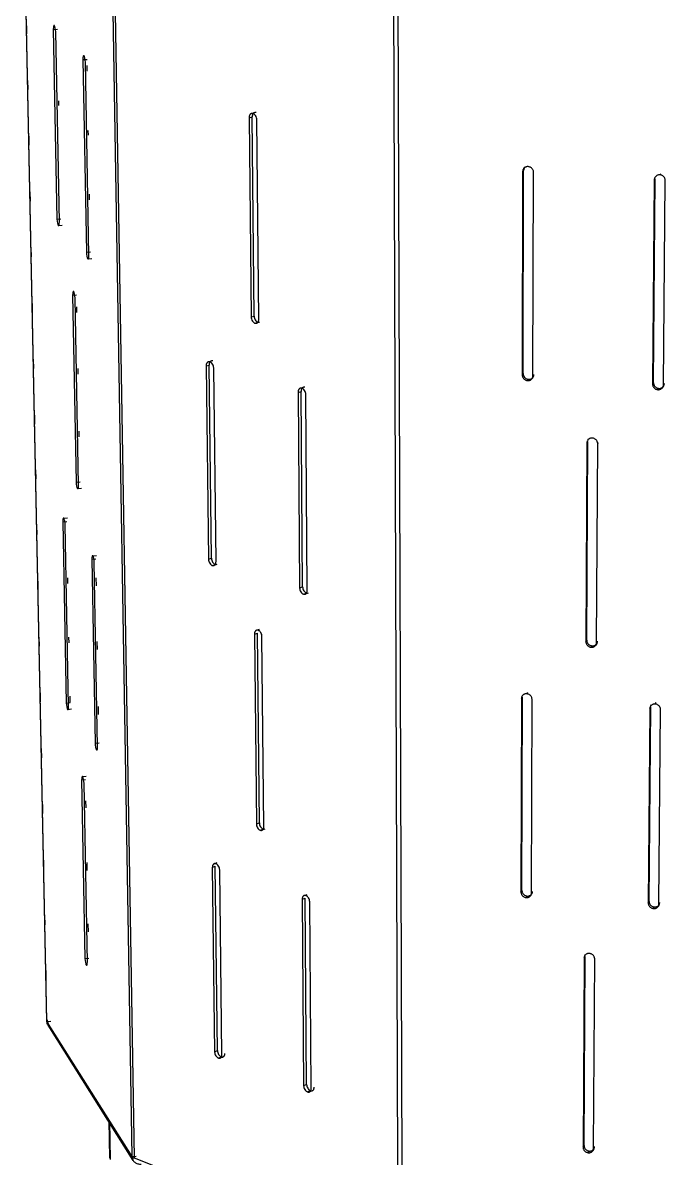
# Model space of a CAD drawing. Header units: millimetres. Extents: x 10366 to 13995, y 24552 to 29685.
# Drawn here: x 12436 to 12952, y 28053 to 28966 of the extents above; entities that cross this region are included whole.
import ezdxf

# ---------------------------------------------------------------- set-up
doc = ezdxf.new("R2010")
doc.units = ezdxf.units.MM
doc.header["$LTSCALE"] = 3
doc.layers.add('Default', color=7, linetype='Continuous')

msp = doc.modelspace()

# ---------------------------------------------------------------- linework, layer by layer
at = {"layer": 'Default'}
for points in [[(12455.16, 28163.9, 0), (12435.87, 29106.5, 0)], [(12455.35, 28163.29, 0), (12436.06, 29106.13, 0)], [(12523.76, 28054.74, 0), (12507.54, 29039.57, 0)], [(12525.62, 28053.43, 0), (12509.5, 29038.76, 0)], [(12737.7, 27969.07, 0), (12734.03, 28986.77, 0)], [(12741.17, 27968.28, 0), (12737.71, 28986.29, 0)], [(12439.25, 28956.93, 0), (12439.12, 28963.33, 0)], [(12461.35, 28963.44, 0), (12461.3, 28963.48, 0), (12461.26, 28963.52, 0), (12461.21, 28963.54, 0), (12461.17, 28963.56, 0), (12461.15, 28963.56, 0), (12461.13, 28963.56, 0), (12461.11, 28963.56, 0), (12461.09, 28963.56, 0), (12461.06, 28963.56, 0), (12461.04, 28963.55, 0), (12461.02, 28963.54, 0), (12460.98, 28963.52, 0), (12460.94, 28963.49, 0), (12460.9, 28963.44, 0), (12460.86, 28963.39, 0), (12460.79, 28963.26, 0), (12460.73, 28963.1, 0), (12460.61, 28962.67, 0), (12460.52, 28962.11, 0), (12460.45, 28960.39, 0)], [(12460.45, 28960.39, 0), (12463.7, 28960.63, 0)], [(12460.45, 28960.39, 0), (12463.38, 28807.96, 0)], [(12462.4, 28958.4, 0), (12462.4, 28958.5, 0), (12462.3, 28960, 0), (12462.05, 28961.62, 0), (12461.72, 28962.77, 0), (12461.54, 28963.18, 0), (12461.44, 28963.33, 0), (12461.35, 28963.44, 0)], [(12465.32, 28805.78, 0), (12462.4, 28958.4, 0)], [(12485.19, 28939.23, 0), (12485.15, 28939.27, 0), (12485.1, 28939.31, 0), (12485.06, 28939.33, 0), (12485.01, 28939.35, 0), (12484.99, 28939.35, 0), (12484.97, 28939.35, 0), (12484.95, 28939.36, 0), (12484.92, 28939.35, 0), (12484.9, 28939.35, 0), (12484.88, 28939.34, 0), (12484.86, 28939.33, 0), (12484.82, 28939.31, 0), (12484.77, 28939.28, 0), (12484.73, 28939.24, 0), (12484.69, 28939.19, 0), (12484.66, 28939.13, 0), (12484.58, 28938.98, 0), (12484.51, 28938.8, 0), (12484.4, 28938.33, 0), (12484.31, 28937.74, 0), (12484.26, 28936.15, 0)], [(12484.26, 28936.15, 0), (12487.56, 28936.39, 0)], [(12484.26, 28936.15, 0), (12487.03, 28781.39, 0)], [(12486.28, 28934.09, 0), (12486.27, 28934.19, 0), (12486.17, 28935.72, 0), (12485.91, 28937.36, 0), (12485.58, 28938.54, 0), (12485.39, 28938.95, 0), (12485.29, 28939.11, 0), (12485.19, 28939.23, 0)], [(12489.03, 28779.14, 0), (12486.28, 28934.09, 0)], [(12487.73, 28926.76, 0), (12487.65, 28931.33, 0)], [(12440.17, 28912.12, 0), (12440.02, 28919.44, 0)], [(12464.86, 28899.32, 0), (12464.79, 28902.98, 0)], [(12620.88, 28892.89, 0), (12620.6, 28892.94, 0), (12620.32, 28892.96, 0), (12620.05, 28892.94, 0), (12619.77, 28892.89, 0), (12619.51, 28892.8, 0), (12619.26, 28892.67, 0), (12619.02, 28892.51, 0), (12618.79, 28892.31, 0), (12618.59, 28892.08, 0), (12618.4, 28891.8, 0), (12618.23, 28891.5, 0), (12618.09, 28891.18, 0), (12617.98, 28890.82, 0), (12617.89, 28890.43, 0), (12617.83, 28889.99, 0), (12617.81, 28889.42, 0)], [(12617.81, 28889.42, 0), (12620.29, 28890.09, 0)], [(12617.81, 28889.42, 0), (12619.46, 28729.42, 0)], [(12619.78, 28892.89, 0), (12622.26, 28893.56, 0)], [(12623.37, 28893.56, 0), (12623.07, 28893.61, 0), (12622.78, 28893.63, 0), (12622.49, 28893.61, 0), (12622.21, 28893.54, 0), (12621.94, 28893.44, 0), (12621.68, 28893.3, 0), (12621.43, 28893.12, 0), (12621.2, 28892.9, 0), (12621, 28892.64, 0), (12620.81, 28892.35, 0), (12620.65, 28892.02, 0), (12620.52, 28891.67, 0), (12620.42, 28891.3, 0), (12620.35, 28890.91, 0), (12620.29, 28890.09, 0)], [(12621.92, 28730.15, 0), (12620.29, 28890.09, 0)], [(12624.04, 28887.85, 0), (12624.04, 28887.96, 0), (12623.98, 28888.68, 0), (12623.8, 28889.51, 0), (12623.49, 28890.36, 0), (12623.06, 28891.15, 0), (12622.52, 28891.85, 0), (12622.22, 28892.14, 0), (12621.9, 28892.4, 0), (12621.57, 28892.61, 0), (12621.23, 28892.78, 0), (12620.88, 28892.89, 0)], [(12625.63, 28727.7, 0), (12624.04, 28887.85, 0)], [(12488.63, 28875.54, 0), (12488.57, 28879.2, 0)], [(12441.08, 28867.31, 0), (12440.93, 28874.63, 0)], [(12842.04, 28850.21, 0), (12841.65, 28850.21, 0), (12841.25, 28850.19, 0), (12840.86, 28850.12, 0), (12840.47, 28850.02, 0), (12840.1, 28849.88, 0), (12839.74, 28849.71, 0), (12839.4, 28849.5, 0), (12839.08, 28849.26, 0), (12838.79, 28848.99, 0), (12838.51, 28848.67, 0), (12838.28, 28848.34, 0), (12838.07, 28847.98, 0), (12837.9, 28847.6, 0), (12837.77, 28847.19, 0), (12837.68, 28846.72, 0), (12837.64, 28846.14, 0)], [(12846.42, 28845.59, 0), (12846.42, 28845.7, 0), (12846.34, 28846.42, 0), (12846.24, 28846.84, 0), (12846.1, 28847.25, 0), (12845.91, 28847.66, 0), (12845.68, 28848.06, 0), (12845.4, 28848.44, 0), (12845.09, 28848.8, 0), (12844.73, 28849.13, 0), (12844.34, 28849.42, 0), (12843.92, 28849.67, 0), (12843.48, 28849.88, 0), (12843.01, 28850.04, 0), (12842.53, 28850.15, 0), (12842.04, 28850.21, 0)], [(12837.64, 28846.14, 0), (12837.26, 28682.82, 0)], [(12837.64, 28846.14, 0), (12838.44, 28847.08, 0)], [(12838.05, 28683.85, 0), (12838.44, 28847.08, 0)], [(12839.38, 28849.71, 0), (12839.17, 28849.43, 0), (12838.81, 28848.81, 0), (12838.68, 28848.48, 0), (12838.57, 28848.13, 0), (12838.5, 28847.78, 0), (12838.44, 28847.08, 0)], [(12838.59, 28848.78, 0), (12839.39, 28849.72, 0)], [(12845.96, 28682.22, 0), (12846.42, 28845.59, 0)], [(12947.9, 28843.58, 0), (12947.5, 28843.59, 0), (12947.1, 28843.56, 0), (12946.71, 28843.5, 0), (12946.31, 28843.4, 0), (12945.94, 28843.26, 0), (12945.58, 28843.09, 0), (12945.23, 28842.88, 0), (12944.91, 28842.64, 0), (12944.61, 28842.36, 0), (12944.33, 28842.05, 0), (12944.09, 28841.71, 0), (12943.88, 28841.36, 0), (12943.71, 28840.97, 0), (12943.58, 28840.55, 0), (12943.48, 28840.09, 0), (12943.43, 28839.51, 0)], [(12947.9, 28843.58, 0), (12948.63, 28844.53, 0)], [(12952.29, 28838.95, 0), (12952.29, 28839.06, 0), (12952.22, 28839.79, 0), (12952.12, 28840.2, 0), (12951.98, 28840.61, 0), (12951.79, 28841.03, 0), (12951.56, 28841.43, 0), (12951.28, 28841.81, 0), (12950.97, 28842.17, 0), (12950.61, 28842.5, 0), (12950.22, 28842.79, 0), (12949.79, 28843.05, 0), (12949.34, 28843.26, 0), (12948.88, 28843.42, 0), (12948.39, 28843.53, 0), (12947.9, 28843.58, 0)], [(12943.43, 28839.51, 0), (12942.06, 28675.56, 0)], [(12942.79, 28676.6, 0), (12944.17, 28840.45, 0)], [(12950.83, 28674.95, 0), (12952.29, 28838.95, 0)], [(12442, 28822.5, 0), (12441.85, 28829.82, 0)], [(12489.56, 28823.42, 0), (12489.48, 28827.99, 0)], [(12463.38, 28807.96, 0), (12466.6, 28808.22, 0)], [(12463.38, 28807.96, 0), (12463.38, 28807.86, 0), (12463.48, 28806.38, 0), (12463.73, 28804.76, 0), (12464.05, 28803.6, 0), (12464.24, 28803.18, 0), (12464.33, 28803.02, 0), (12464.42, 28802.89, 0)], [(12464.42, 28802.89, 0), (12464.47, 28802.85, 0), (12464.51, 28802.81, 0), (12464.56, 28802.78, 0), (12464.6, 28802.76, 0), (12464.62, 28802.75, 0), (12464.64, 28802.75, 0), (12464.66, 28802.75, 0), (12464.68, 28802.74, 0), (12464.7, 28802.75, 0), (12464.73, 28802.75, 0), (12464.75, 28802.76, 0), (12464.77, 28802.76, 0), (12464.79, 28802.77, 0), (12464.81, 28802.79, 0), (12464.85, 28802.82, 0), (12464.88, 28802.86, 0), (12464.92, 28802.91, 0), (12464.99, 28803.03, 0), (12465.06, 28803.19, 0), (12465.17, 28803.62, 0), (12465.26, 28804.17, 0), (12465.32, 28805.78, 0)], [(12464.42, 28802.89, 0), (12467.65, 28803.16, 0)], [(12442.91, 28777.69, 0), (12442.76, 28785.01, 0)], [(12487.03, 28781.39, 0), (12490.3, 28781.66, 0)], [(12487.03, 28781.39, 0), (12487.03, 28781.29, 0), (12487.13, 28779.79, 0), (12487.38, 28778.14, 0), (12487.72, 28776.95, 0), (12487.91, 28776.52, 0), (12488, 28776.36, 0), (12488.1, 28776.23, 0)], [(12488.1, 28776.23, 0), (12488.15, 28776.18, 0), (12488.19, 28776.14, 0), (12488.24, 28776.11, 0), (12488.28, 28776.09, 0), (12488.3, 28776.08, 0), (12488.32, 28776.08, 0), (12488.35, 28776.07, 0), (12488.37, 28776.07, 0), (12488.39, 28776.07, 0), (12488.41, 28776.08, 0), (12488.43, 28776.08, 0), (12488.45, 28776.09, 0), (12488.48, 28776.1, 0), (12488.5, 28776.11, 0), (12488.54, 28776.14, 0), (12488.58, 28776.18, 0), (12488.61, 28776.23, 0), (12488.69, 28776.36, 0), (12488.76, 28776.52, 0), (12488.88, 28776.95, 0), (12488.97, 28777.51, 0), (12489.03, 28779.14, 0)], [(12488.1, 28776.23, 0), (12491.37, 28776.5, 0)], [(12476.91, 28749.69, 0), (12476.86, 28749.74, 0), (12476.82, 28749.78, 0), (12476.77, 28749.81, 0), (12476.73, 28749.83, 0), (12476.71, 28749.84, 0), (12476.69, 28749.85, 0), (12476.66, 28749.85, 0), (12476.64, 28749.85, 0), (12476.62, 28749.85, 0), (12476.6, 28749.85, 0), (12476.58, 28749.84, 0), (12476.56, 28749.84, 0), (12476.54, 28749.83, 0), (12476.52, 28749.81, 0), (12476.48, 28749.78, 0), (12476.44, 28749.75, 0), (12476.4, 28749.7, 0), (12476.36, 28749.64, 0), (12476.29, 28749.5, 0), (12476.23, 28749.32, 0), (12476.12, 28748.87, 0), (12476.04, 28748.29, 0), (12476, 28746.84, 0)], [(12477.96, 28744.57, 0), (12477.96, 28744.67, 0), (12477.86, 28746.15, 0), (12477.61, 28747.79, 0), (12477.28, 28748.97, 0), (12477.1, 28749.4, 0), (12477, 28749.56, 0), (12476.91, 28749.69, 0)], [(12476, 28746.84, 0), (12479.23, 28747.12, 0)], [(12476, 28746.84, 0), (12478.78, 28596.76, 0)], [(12480.74, 28594.3, 0), (12477.96, 28744.57, 0)], [(12443.83, 28732.88, 0), (12443.68, 28740.19, 0)], [(12479.49, 28732.88, 0), (12479.41, 28737.45, 0)], [(12619.46, 28729.42, 0), (12621.92, 28730.15, 0)], [(12619.46, 28729.42, 0), (12619.46, 28729.31, 0), (12619.52, 28728.61, 0), (12619.7, 28727.78, 0), (12620.01, 28726.94, 0), (12620.43, 28726.15, 0), (12620.96, 28725.46, 0), (12621.26, 28725.16, 0), (12621.57, 28724.9, 0), (12621.9, 28724.68, 0), (12622.24, 28724.51, 0), (12622.59, 28724.38, 0)], [(12621.92, 28730.15, 0), (12621.98, 28729.32, 0), (12622.16, 28728.52, 0), (12622.44, 28727.74, 0), (12622.82, 28727, 0), (12623.29, 28726.34, 0), (12623.83, 28725.79, 0), (12624.12, 28725.57, 0), (12624.42, 28725.38, 0), (12624.73, 28725.23, 0), (12625.05, 28725.12, 0)], [(12622.59, 28724.38, 0), (12622.86, 28724.32, 0), (12623.14, 28724.3, 0), (12623.41, 28724.31, 0), (12623.69, 28724.35, 0), (12623.94, 28724.43, 0), (12624.19, 28724.55, 0), (12624.43, 28724.7, 0), (12624.65, 28724.89, 0), (12624.86, 28725.11, 0), (12625.05, 28725.38, 0), (12625.21, 28725.66, 0), (12625.35, 28725.98, 0), (12625.46, 28726.33, 0), (12625.55, 28726.71, 0), (12625.61, 28727.14, 0), (12625.63, 28727.7, 0)], [(12622.59, 28724.38, 0), (12625.05, 28725.12, 0)], [(12626.26, 28725.12, 0), (12623.8, 28724.38, 0)], [(12444.75, 28688.07, 0), (12444.6, 28695.38, 0)], [(12480.4, 28683.5, 0), (12480.32, 28688.07, 0)], [(12586.25, 28693.29, 0), (12585.98, 28693.36, 0), (12585.71, 28693.38, 0), (12585.44, 28693.38, 0), (12585.17, 28693.33, 0), (12584.92, 28693.25, 0), (12584.67, 28693.14, 0), (12584.44, 28692.99, 0), (12584.22, 28692.81, 0), (12584.02, 28692.59, 0), (12583.83, 28692.33, 0), (12583.67, 28692.04, 0), (12583.54, 28691.73, 0), (12583.43, 28691.39, 0), (12583.34, 28691.01, 0), (12583.28, 28690.59, 0), (12583.26, 28690.04, 0)], [(12583.26, 28690.04, 0), (12585.72, 28690.78, 0)], [(12583.26, 28690.04, 0), (12585.19, 28534.7, 0)], [(12585.05, 28693.3, 0), (12587.5, 28694.04, 0)], [(12588.71, 28694.04, 0), (12588.42, 28694.1, 0), (12588.14, 28694.13, 0), (12587.86, 28694.12, 0), (12587.58, 28694.06, 0), (12587.31, 28693.98, 0), (12587.06, 28693.85, 0), (12586.82, 28693.68, 0), (12586.6, 28693.47, 0), (12586.4, 28693.24, 0), (12586.22, 28692.96, 0), (12586.06, 28692.64, 0), (12585.93, 28692.31, 0), (12585.84, 28691.95, 0), (12585.77, 28691.57, 0), (12585.72, 28690.78, 0)], [(12587.62, 28535.5, 0), (12585.72, 28690.78, 0)], [(12589.35, 28688.29, 0), (12589.35, 28688.4, 0), (12589.28, 28689.1, 0), (12589.11, 28689.91, 0), (12588.8, 28690.75, 0), (12588.38, 28691.53, 0), (12587.86, 28692.22, 0), (12587.56, 28692.52, 0), (12587.25, 28692.78, 0), (12586.93, 28693, 0), (12586.59, 28693.17, 0), (12586.25, 28693.29, 0)], [(12591.22, 28532.81, 0), (12589.35, 28688.29, 0)], [(12837.26, 28682.82, 0), (12837.26, 28682.71, 0), (12837.34, 28682, 0), (12837.44, 28681.6, 0), (12837.58, 28681.19, 0), (12837.77, 28680.79, 0), (12838, 28680.39, 0), (12838.27, 28680.02, 0), (12838.58, 28679.66, 0), (12838.93, 28679.34, 0), (12839.32, 28679.05, 0), (12839.74, 28678.8, 0), (12840.18, 28678.59, 0), (12840.64, 28678.43, 0), (12841.12, 28678.32, 0), (12841.6, 28678.26, 0)], [(12838.05, 28683.85, 0), (12838.07, 28683.43, 0), (12838.13, 28683.02, 0), (12838.23, 28682.62, 0), (12838.36, 28682.23, 0), (12838.54, 28681.85, 0), (12838.75, 28681.48, 0), (12838.99, 28681.13, 0), (12839.27, 28680.8, 0), (12839.59, 28680.49, 0), (12839.93, 28680.21, 0), (12840.29, 28679.97, 0), (12840.68, 28679.75, 0), (12841.09, 28679.58, 0), (12841.51, 28679.44, 0), (12841.94, 28679.35, 0), (12842.38, 28679.29, 0)], [(12841.6, 28678.26, 0), (12841.99, 28678.25, 0), (12842.38, 28678.28, 0), (12842.77, 28678.34, 0), (12843.15, 28678.44, 0), (12843.52, 28678.57, 0), (12843.87, 28678.73, 0), (12844.21, 28678.93, 0), (12844.53, 28679.17, 0), (12844.82, 28679.43, 0), (12845.1, 28679.74, 0), (12845.33, 28680.06, 0), (12845.53, 28680.41, 0), (12845.7, 28680.79, 0), (12845.83, 28681.19, 0), (12845.92, 28681.65, 0), (12845.96, 28682.22, 0)], [(12841.6, 28678.26, 0), (12842.38, 28679.29, 0)], [(12842.38, 28679.29, 0), (12842.79, 28679.29, 0), (12843.2, 28679.31, 0), (12843.61, 28679.38, 0), (12844.01, 28679.49, 0), (12844.39, 28679.63, 0), (12844.75, 28679.81, 0), (12845.1, 28680.03, 0), (12845.42, 28680.29, 0), (12845.71, 28680.58, 0), (12845.98, 28680.9, 0), (12846.21, 28681.26, 0), (12846.4, 28681.63, 0), (12846.55, 28682.01, 0), (12846.66, 28682.42, 0), (12846.72, 28682.84, 0), (12846.74, 28683.25, 0)], [(12845.96, 28682.22, 0), (12846.74, 28683.25, 0)], [(12942.06, 28675.56, 0), (12942.79, 28676.6, 0)], [(12942.79, 28676.6, 0), (12942.8, 28676.17, 0), (12942.86, 28675.76, 0), (12942.96, 28675.36, 0), (12943.09, 28674.96, 0), (12943.27, 28674.58, 0), (12943.48, 28674.21, 0), (12943.72, 28673.86, 0), (12944, 28673.53, 0), (12944.32, 28673.22, 0), (12944.66, 28672.94, 0), (12945.02, 28672.7, 0), (12945.41, 28672.48, 0), (12945.82, 28672.31, 0), (12946.25, 28672.17, 0), (12946.69, 28672.07, 0), (12947.13, 28672.02, 0)], [(12660.21, 28672.11, 0), (12659.93, 28672.17, 0), (12659.65, 28672.2, 0), (12659.38, 28672.19, 0), (12659.1, 28672.15, 0), (12658.84, 28672.07, 0), (12658.59, 28671.96, 0), (12658.35, 28671.81, 0), (12658.12, 28671.62, 0), (12657.92, 28671.4, 0), (12657.72, 28671.14, 0), (12657.56, 28670.85, 0), (12657.42, 28670.54, 0), (12657.3, 28670.19, 0), (12657.22, 28669.81, 0), (12657.15, 28669.38, 0), (12657.13, 28668.83, 0)], [(12657.13, 28668.83, 0), (12659.58, 28669.59, 0)], [(12657.13, 28668.83, 0), (12658.41, 28511.77, 0)], [(12658.95, 28672.11, 0), (12661.4, 28672.87, 0)], [(12662.67, 28672.87, 0), (12662.37, 28672.93, 0), (12662.08, 28672.96, 0), (12661.79, 28672.95, 0), (12661.51, 28672.9, 0), (12661.24, 28672.81, 0), (12660.98, 28672.68, 0), (12660.73, 28672.51, 0), (12660.5, 28672.31, 0), (12660.29, 28672.07, 0), (12660.11, 28671.79, 0), (12659.94, 28671.47, 0), (12659.81, 28671.13, 0), (12659.71, 28670.77, 0), (12659.64, 28670.39, 0), (12659.58, 28669.59, 0)], [(12660.84, 28512.6, 0), (12659.58, 28669.59, 0)], [(12663.37, 28667.04, 0), (12663.37, 28667.14, 0), (12663.3, 28667.85, 0), (12663.13, 28668.68, 0), (12662.82, 28669.52, 0), (12662.39, 28670.32, 0), (12661.86, 28671.02, 0), (12661.55, 28671.32, 0), (12661.24, 28671.59, 0), (12660.9, 28671.81, 0), (12660.56, 28671.98, 0), (12660.21, 28672.11, 0)], [(12942.06, 28675.56, 0), (12942.06, 28675.45, 0), (12942.13, 28674.74, 0), (12942.23, 28674.33, 0), (12942.37, 28673.92, 0), (12942.55, 28673.52, 0), (12942.78, 28673.12, 0), (12943.06, 28672.74, 0), (12943.37, 28672.39, 0), (12943.72, 28672.06, 0), (12944.11, 28671.77, 0), (12944.53, 28671.52, 0), (12944.98, 28671.31, 0), (12945.44, 28671.15, 0), (12945.92, 28671.04, 0), (12946.41, 28670.98, 0)], [(12946.41, 28670.98, 0), (12946.8, 28670.97, 0), (12947.2, 28670.99, 0), (12947.59, 28671.05, 0), (12947.98, 28671.15, 0), (12948.35, 28671.28, 0), (12948.7, 28671.45, 0), (12949.05, 28671.65, 0), (12949.37, 28671.89, 0), (12949.67, 28672.15, 0), (12949.94, 28672.46, 0), (12950.18, 28672.79, 0), (12950.39, 28673.14, 0), (12950.56, 28673.51, 0), (12950.69, 28673.92, 0), (12950.78, 28674.38, 0), (12950.83, 28674.95, 0)], [(12946.41, 28670.98, 0), (12947.13, 28672.02, 0)], [(12947.13, 28672.02, 0), (12947.54, 28672.01, 0), (12947.96, 28672.04, 0), (12948.36, 28672.11, 0), (12948.77, 28672.22, 0), (12949.15, 28672.36, 0), (12949.52, 28672.54, 0), (12949.87, 28672.76, 0), (12950.2, 28673.02, 0), (12950.5, 28673.31, 0), (12950.77, 28673.63, 0), (12951, 28673.99, 0), (12951.2, 28674.36, 0), (12951.35, 28674.75, 0), (12951.46, 28675.16, 0), (12951.53, 28675.58, 0), (12951.55, 28675.99, 0)], [(12664.59, 28509.84, 0), (12663.37, 28667.04, 0)], [(12445.66, 28643.26, 0), (12445.51, 28650.57, 0)], [(12481.33, 28633.2, 0), (12481.24, 28637.77, 0)], [(12893.65, 28632.09, 0), (12893.26, 28632.1, 0), (12892.87, 28632.08, 0), (12892.48, 28632.02, 0), (12892.1, 28631.92, 0), (12891.73, 28631.79, 0), (12891.37, 28631.63, 0), (12891.03, 28631.43, 0), (12890.72, 28631.19, 0), (12890.42, 28630.93, 0), (12890.15, 28630.63, 0), (12889.91, 28630.3, 0), (12889.71, 28629.96, 0), (12889.54, 28629.58, 0), (12889.41, 28629.18, 0), (12889.32, 28628.73, 0), (12889.28, 28628.16, 0)], [(12890, 28630.43, 0), (12890.76, 28631.49, 0)], [(12897.99, 28627.54, 0), (12897.98, 28627.64, 0), (12897.91, 28628.35, 0), (12897.81, 28628.76, 0), (12897.67, 28629.16, 0), (12897.49, 28629.57, 0), (12897.26, 28629.96, 0), (12896.98, 28630.34, 0), (12896.67, 28630.69, 0), (12896.32, 28631.01, 0), (12895.93, 28631.3, 0), (12895.52, 28631.55, 0), (12895.08, 28631.76, 0), (12894.61, 28631.92, 0), (12894.14, 28632.03, 0), (12893.65, 28632.09, 0)], [(12889.28, 28628.16, 0), (12888.42, 28468.52, 0)], [(12889.17, 28469.67, 0), (12890.03, 28629.22, 0)], [(12897.05, 28467.85, 0), (12897.99, 28627.54, 0)], [(12897.99, 28627.54, 0), (12898.74, 28628.6, 0)], [(12446.56, 28599.36, 0), (12446.41, 28606.68, 0)], [(12478.78, 28596.76, 0), (12481.99, 28597.06, 0)], [(12478.78, 28596.76, 0), (12478.78, 28596.66, 0), (12478.88, 28595.19, 0), (12479.13, 28593.57, 0), (12479.46, 28592.37, 0), (12479.64, 28591.93, 0), (12479.74, 28591.75, 0), (12479.83, 28591.61, 0)], [(12479.83, 28591.61, 0), (12479.92, 28591.52, 0), (12479.96, 28591.48, 0), (12480.01, 28591.46, 0), (12480.05, 28591.44, 0), (12480.07, 28591.43, 0), (12480.09, 28591.43, 0), (12480.11, 28591.43, 0), (12480.13, 28591.43, 0), (12480.16, 28591.43, 0), (12480.18, 28591.43, 0), (12480.2, 28591.44, 0), (12480.22, 28591.45, 0), (12480.24, 28591.46, 0), (12480.28, 28591.49, 0), (12480.31, 28591.53, 0), (12480.35, 28591.57, 0), (12480.42, 28591.69, 0), (12480.49, 28591.85, 0), (12480.6, 28592.26, 0), (12480.68, 28592.8, 0), (12480.74, 28594.3, 0)], [(12479.83, 28591.61, 0), (12483.04, 28591.91, 0)], [(12468.94, 28567.51, 0), (12468.85, 28567.6, 0), (12468.81, 28567.64, 0), (12468.77, 28567.67, 0), (12468.73, 28567.69, 0), (12468.71, 28567.69, 0), (12468.68, 28567.7, 0), (12468.66, 28567.7, 0), (12468.64, 28567.7, 0), (12468.62, 28567.7, 0), (12468.6, 28567.69, 0), (12468.58, 28567.69, 0), (12468.56, 28567.68, 0), (12468.54, 28567.67, 0), (12468.5, 28567.64, 0), (12468.47, 28567.6, 0), (12468.43, 28567.56, 0), (12468.36, 28567.44, 0), (12468.3, 28567.29, 0), (12468.19, 28566.88, 0), (12468.11, 28566.35, 0), (12468.05, 28564.88, 0)], [(12468.63, 28567.7, 0), (12471.81, 28568, 0)], [(12469.97, 28562.4, 0), (12469.97, 28562.5, 0), (12469.88, 28563.95, 0), (12469.63, 28565.56, 0), (12469.31, 28566.75, 0), (12469.13, 28567.19, 0), (12469.03, 28567.37, 0), (12468.94, 28567.51, 0)], [(12447.48, 28554.55, 0), (12447.33, 28561.87, 0)], [(12468.05, 28564.88, 0), (12471.23, 28565.18, 0)], [(12468.05, 28564.88, 0), (12470.86, 28419.23, 0)], [(12472.76, 28416.57, 0), (12469.97, 28562.4, 0)], [(12492.36, 28537.34, 0), (12492.27, 28537.44, 0), (12492.23, 28537.47, 0), (12492.19, 28537.5, 0), (12492.14, 28537.52, 0), (12492.12, 28537.53, 0), (12492.1, 28537.54, 0), (12492.08, 28537.54, 0), (12492.06, 28537.54, 0), (12492.03, 28537.54, 0), (12492.01, 28537.54, 0), (12491.99, 28537.53, 0), (12491.97, 28537.52, 0), (12491.95, 28537.51, 0), (12491.91, 28537.48, 0), (12491.87, 28537.45, 0), (12491.84, 28537.4, 0), (12491.8, 28537.35, 0), (12491.73, 28537.22, 0), (12491.67, 28537.04, 0), (12491.56, 28536.6, 0), (12491.48, 28536.03, 0), (12491.44, 28534.69, 0)], [(12491.44, 28534.69, 0), (12494.66, 28535, 0)], [(12491.44, 28534.69, 0), (12494.09, 28386.93, 0)], [(12492.04, 28537.54, 0), (12495.26, 28537.85, 0)], [(12493.43, 28532.13, 0), (12493.42, 28532.23, 0), (12493.33, 28533.71, 0), (12493.07, 28535.35, 0), (12492.74, 28536.56, 0), (12492.56, 28537.02, 0), (12492.46, 28537.19, 0), (12492.36, 28537.34, 0)], [(12496.06, 28384.19, 0), (12493.43, 28532.13, 0)], [(12585.19, 28534.7, 0), (12587.62, 28535.5, 0)], [(12585.19, 28534.7, 0), (12585.19, 28534.6, 0), (12585.26, 28533.91, 0), (12585.43, 28533.1, 0), (12585.73, 28532.28, 0), (12586.15, 28531.49, 0), (12586.67, 28530.8, 0), (12586.96, 28530.5, 0), (12587.27, 28530.23, 0), (12587.59, 28530.01, 0), (12587.92, 28529.83, 0), (12588.26, 28529.7, 0)], [(12587.62, 28535.5, 0), (12587.69, 28534.7, 0), (12587.86, 28533.91, 0), (12588.14, 28533.14, 0), (12588.51, 28532.41, 0), (12588.97, 28531.76, 0), (12589.5, 28531.2, 0), (12589.78, 28530.98, 0), (12590.08, 28530.78, 0), (12590.38, 28530.63, 0), (12590.69, 28530.51, 0)], [(12588.26, 28529.7, 0), (12588.53, 28529.63, 0), (12588.8, 28529.6, 0), (12589.06, 28529.6, 0), (12589.33, 28529.63, 0), (12589.58, 28529.7, 0), (12589.83, 28529.81, 0), (12590.06, 28529.95, 0), (12590.27, 28530.12, 0), (12590.47, 28530.33, 0), (12590.66, 28530.58, 0), (12590.82, 28530.85, 0), (12590.95, 28531.15, 0), (12591.06, 28531.49, 0), (12591.15, 28531.85, 0), (12591.2, 28532.27, 0), (12591.22, 28532.81, 0)], [(12588.26, 28529.7, 0), (12590.69, 28530.51, 0)], [(12591.98, 28530.5, 0), (12589.55, 28529.69, 0)], [(12448.39, 28509.74, 0), (12448.24, 28517.06, 0)], [(12472.18, 28515.23, 0), (12472.09, 28519.8, 0)], [(12495.05, 28513.4, 0), (12494.93, 28519.8, 0)], [(12658.41, 28511.77, 0), (12660.84, 28512.6, 0)], [(12660.84, 28512.6, 0), (12660.9, 28511.78, 0), (12661.08, 28510.99, 0), (12661.36, 28510.21, 0), (12661.74, 28509.47, 0), (12662.21, 28508.8, 0), (12662.75, 28508.24, 0), (12663.04, 28508.01, 0), (12663.34, 28507.81, 0), (12663.65, 28507.66, 0), (12663.96, 28507.54, 0)], [(12658.41, 28511.77, 0), (12658.41, 28511.67, 0), (12658.47, 28510.97, 0), (12658.65, 28510.16, 0), (12658.95, 28509.32, 0), (12659.38, 28508.53, 0), (12659.91, 28507.83, 0), (12660.2, 28507.52, 0), (12660.52, 28507.25, 0), (12660.85, 28507.02, 0), (12661.19, 28506.84, 0), (12661.53, 28506.71, 0)], [(12661.53, 28506.71, 0), (12661.81, 28506.64, 0), (12662.09, 28506.6, 0), (12662.36, 28506.6, 0), (12662.63, 28506.63, 0), (12662.89, 28506.7, 0), (12663.14, 28506.81, 0), (12663.38, 28506.95, 0), (12663.6, 28507.12, 0), (12663.81, 28507.33, 0), (12664, 28507.59, 0), (12664.16, 28507.86, 0), (12664.3, 28508.17, 0), (12664.42, 28508.5, 0), (12664.51, 28508.87, 0), (12664.57, 28509.3, 0), (12664.59, 28509.84, 0)], [(12661.53, 28506.71, 0), (12663.96, 28507.54, 0)], [(12665.32, 28507.53, 0), (12662.89, 28506.7, 0)], [(12625.08, 28477.64, 0), (12624.81, 28477.71, 0), (12624.53, 28477.75, 0), (12624.26, 28477.76, 0), (12623.99, 28477.72, 0), (12623.74, 28477.66, 0), (12623.49, 28477.56, 0), (12623.26, 28477.42, 0), (12623.04, 28477.24, 0), (12622.84, 28477.04, 0), (12622.65, 28476.79, 0), (12622.49, 28476.52, 0), (12622.36, 28476.22, 0), (12622.24, 28475.89, 0), (12622.16, 28475.52, 0), (12622.1, 28475.1, 0), (12622.08, 28474.57, 0)], [(12623.73, 28477.65, 0), (12626.15, 28478.49, 0)], [(12628.17, 28472.61, 0), (12628.17, 28472.71, 0), (12628.1, 28473.4, 0), (12627.93, 28474.21, 0), (12627.63, 28475.04, 0), (12627.21, 28475.83, 0), (12626.68, 28476.53, 0), (12626.39, 28476.83, 0), (12626.08, 28477.1, 0), (12625.75, 28477.33, 0), (12625.42, 28477.51, 0), (12625.08, 28477.64, 0)], [(12449.31, 28464.93, 0), (12449.16, 28472.25, 0)], [(12473.09, 28467.68, 0), (12473, 28472.25, 0)], [(12495.95, 28462.19, 0), (12495.84, 28468.59, 0)], [(12622.08, 28474.57, 0), (12624.5, 28475.4, 0)], [(12622.08, 28474.57, 0), (12623.65, 28322.05, 0)], [(12626.05, 28322.94, 0), (12624.5, 28475.4, 0)], [(12629.68, 28319.96, 0), (12628.17, 28472.61, 0)], [(12888.42, 28468.52, 0), (12889.17, 28469.67, 0)], [(12888.42, 28468.52, 0), (12888.42, 28468.42, 0), (12888.5, 28467.72, 0), (12888.59, 28467.32, 0), (12888.73, 28466.93, 0), (12888.91, 28466.53, 0), (12889.14, 28466.14, 0), (12889.41, 28465.77, 0), (12889.72, 28465.42, 0), (12890.07, 28465.1, 0), (12890.45, 28464.82, 0), (12890.87, 28464.57, 0), (12891.3, 28464.36, 0), (12891.76, 28464.2, 0), (12892.23, 28464.09, 0), (12892.71, 28464.02, 0)], [(12889.17, 28469.67, 0), (12889.19, 28469.25, 0), (12889.25, 28468.85, 0), (12889.35, 28468.46, 0), (12889.48, 28468.08, 0), (12889.65, 28467.7, 0), (12889.86, 28467.34, 0), (12890.1, 28467, 0), (12890.38, 28466.67, 0), (12890.69, 28466.37, 0), (12891.02, 28466.09, 0), (12891.38, 28465.85, 0), (12891.77, 28465.64, 0), (12892.17, 28465.46, 0), (12892.59, 28465.33, 0), (12893.02, 28465.23, 0), (12893.46, 28465.17, 0)], [(12892.71, 28464.02, 0), (12893.1, 28464.01, 0), (12893.49, 28464.03, 0), (12893.87, 28464.09, 0), (12894.25, 28464.18, 0), (12894.62, 28464.3, 0), (12894.97, 28464.46, 0), (12895.31, 28464.66, 0), (12895.62, 28464.88, 0), (12895.91, 28465.14, 0), (12896.18, 28465.43, 0), (12896.42, 28465.75, 0), (12896.62, 28466.09, 0), (12896.78, 28466.45, 0), (12896.91, 28466.85, 0), (12897.01, 28467.29, 0), (12897.05, 28467.85, 0)], [(12893.46, 28465.17, 0), (12893.86, 28465.16, 0), (12894.27, 28465.18, 0), (12894.67, 28465.25, 0), (12895.07, 28465.35, 0), (12895.44, 28465.48, 0), (12895.81, 28465.66, 0), (12896.15, 28465.87, 0), (12896.47, 28466.12, 0), (12896.76, 28466.4, 0), (12897.03, 28466.71, 0), (12897.26, 28467.05, 0), (12897.45, 28467.41, 0), (12897.6, 28467.79, 0), (12897.71, 28468.19, 0), (12897.77, 28468.6, 0), (12897.79, 28469, 0)], [(12897.18, 28466.93, 0), (12896.44, 28465.78, 0)], [(12892.71, 28464.02, 0), (12893.46, 28465.17, 0)], [(12450.23, 28420.12, 0), (12450.08, 28427.43, 0)], [(12474, 28419.55, 0), (12473.9, 28424.69, 0)], [(12836.66, 28422.83, 0), (12836.3, 28267.32, 0)], [(12840.95, 28426.62, 0), (12840.57, 28426.64, 0), (12840.18, 28426.62, 0), (12839.8, 28426.56, 0), (12839.42, 28426.47, 0), (12839.06, 28426.35, 0), (12838.71, 28426.19, 0), (12838.38, 28426, 0), (12838.07, 28425.77, 0), (12837.78, 28425.52, 0), (12837.51, 28425.23, 0), (12837.28, 28424.92, 0), (12837.08, 28424.58, 0), (12836.92, 28424.22, 0), (12836.79, 28423.82, 0), (12836.7, 28423.38, 0), (12836.66, 28422.83, 0)], [(12836.66, 28422.83, 0), (12837.43, 28424, 0)], [(12837.07, 28268.57, 0), (12837.43, 28424, 0)], [(12840.95, 28426.62, 0), (12841.73, 28427.79, 0)], [(12845.23, 28422.15, 0), (12845.23, 28422.25, 0), (12845.15, 28422.94, 0), (12845.05, 28423.34, 0), (12844.91, 28423.73, 0), (12844.73, 28424.13, 0), (12844.5, 28424.51, 0), (12844.23, 28424.88, 0), (12843.92, 28425.23, 0), (12843.58, 28425.54, 0), (12843.2, 28425.83, 0), (12842.79, 28426.08, 0), (12842.35, 28426.28, 0), (12841.9, 28426.44, 0), (12841.43, 28426.56, 0), (12840.95, 28426.62, 0)], [(12844.79, 28266.59, 0), (12845.23, 28422.15, 0)], [(12470.86, 28419.23, 0), (12474, 28419.55, 0)], [(12470.86, 28419.23, 0), (12470.86, 28419.13, 0), (12470.95, 28417.69, 0), (12471.2, 28416.09, 0), (12471.52, 28414.88, 0), (12471.7, 28414.43, 0), (12471.79, 28414.25, 0), (12471.88, 28414.1, 0)], [(12471.88, 28414.1, 0), (12471.97, 28413.99, 0), (12472.01, 28413.95, 0), (12472.05, 28413.92, 0), (12472.09, 28413.9, 0), (12472.13, 28413.88, 0), (12472.16, 28413.88, 0), (12472.18, 28413.87, 0), (12472.2, 28413.87, 0), (12472.22, 28413.88, 0), (12472.24, 28413.88, 0), (12472.26, 28413.88, 0), (12472.28, 28413.89, 0), (12472.29, 28413.9, 0), (12472.33, 28413.93, 0), (12472.37, 28413.97, 0), (12472.4, 28414.01, 0), (12472.47, 28414.12, 0), (12472.54, 28414.28, 0), (12472.64, 28414.68, 0), (12472.72, 28415.21, 0), (12472.76, 28416.57, 0)], [(12471.88, 28414.1, 0), (12475.03, 28414.42, 0)], [(12496.88, 28410.06, 0), (12496.76, 28416.46, 0)], [(12939.86, 28414.6, 0), (12938.55, 28258.52, 0)], [(12939.27, 28259.78, 0), (12940.58, 28415.77, 0)], [(12944.22, 28418.4, 0), (12943.44, 28418.39, 0), (12943.06, 28418.34, 0), (12942.67, 28418.25, 0), (12942.31, 28418.12, 0), (12941.95, 28417.97, 0), (12941.62, 28417.77, 0), (12941.3, 28417.55, 0), (12941.01, 28417.29, 0), (12940.74, 28417, 0), (12940.5, 28416.69, 0), (12940.3, 28416.35, 0), (12940.13, 28415.98, 0), (12940, 28415.59, 0), (12939.91, 28415.15, 0), (12939.86, 28414.6, 0)], [(12939.86, 28414.6, 0), (12940.58, 28415.77, 0)], [(12940.42, 28416.55, 0), (12941.14, 28417.73, 0)], [(12944.22, 28418.4, 0), (12944.94, 28419.57, 0)], [(12948.5, 28413.91, 0), (12948.5, 28414.01, 0), (12948.43, 28414.7, 0), (12948.34, 28415.1, 0), (12948.2, 28415.5, 0), (12948.02, 28415.89, 0), (12947.79, 28416.28, 0), (12947.52, 28416.65, 0), (12947.21, 28417, 0), (12946.86, 28417.32, 0), (12946.48, 28417.6, 0), (12946.07, 28417.85, 0), (12945.63, 28418.06, 0), (12945.17, 28418.22, 0), (12944.7, 28418.33, 0), (12944.22, 28418.4, 0)], [(12947.11, 28257.79, 0), (12948.5, 28413.91, 0)], [(12494.09, 28386.93, 0), (12497.28, 28387.26, 0)], [(12494.09, 28386.93, 0), (12494.09, 28386.83, 0), (12494.18, 28385.38, 0), (12494.44, 28383.74, 0), (12494.76, 28382.51, 0), (12494.95, 28382.04, 0), (12495.04, 28381.86, 0), (12495.14, 28381.71, 0)], [(12451.14, 28375.31, 0), (12450.99, 28382.62, 0)], [(12495.14, 28381.71, 0), (12495.23, 28381.6, 0), (12495.27, 28381.56, 0), (12495.32, 28381.52, 0), (12495.36, 28381.5, 0), (12495.4, 28381.48, 0), (12495.42, 28381.47, 0), (12495.44, 28381.47, 0), (12495.47, 28381.47, 0), (12495.49, 28381.47, 0), (12495.51, 28381.47, 0), (12495.53, 28381.48, 0), (12495.55, 28381.49, 0), (12495.57, 28381.5, 0), (12495.61, 28381.52, 0), (12495.64, 28381.56, 0), (12495.68, 28381.6, 0), (12495.72, 28381.66, 0), (12495.78, 28381.79, 0), (12495.85, 28381.95, 0), (12495.95, 28382.4, 0), (12496.02, 28382.96, 0), (12496.06, 28384.19, 0)], [(12484.12, 28359.84, 0), (12484.04, 28359.95, 0), (12483.99, 28359.99, 0), (12483.95, 28360.02, 0), (12483.91, 28360.05, 0), (12483.87, 28360.07, 0), (12483.85, 28360.07, 0), (12483.82, 28360.08, 0), (12483.8, 28360.08, 0), (12483.78, 28360.08, 0), (12483.76, 28360.08, 0), (12483.74, 28360.07, 0), (12483.72, 28360.06, 0), (12483.7, 28360.05, 0), (12483.67, 28360.03, 0), (12483.63, 28359.99, 0), (12483.59, 28359.95, 0), (12483.56, 28359.9, 0), (12483.49, 28359.77, 0), (12483.43, 28359.61, 0), (12483.33, 28359.17, 0), (12483.26, 28358.62, 0), (12483.23, 28357.4, 0)], [(12483.23, 28357.4, 0), (12486.39, 28357.74, 0)], [(12483.23, 28357.4, 0), (12485.89, 28213.97, 0)], [(12483.78, 28360.08, 0), (12486.94, 28360.41, 0)], [(12485.16, 28354.65, 0), (12485.16, 28354.75, 0), (12485.06, 28356.19, 0), (12484.82, 28357.82, 0), (12484.49, 28359.04, 0), (12484.31, 28359.5, 0), (12484.22, 28359.69, 0), (12484.12, 28359.84, 0)], [(12487.81, 28211.06, 0), (12485.16, 28354.65, 0)], [(12486.81, 28335.07, 0), (12486.71, 28340.56, 0)], [(12452.06, 28330.5, 0), (12451.91, 28337.81, 0)], [(12623.65, 28322.05, 0), (12626.05, 28322.94, 0)], [(12623.65, 28322.05, 0), (12623.65, 28321.95, 0), (12623.71, 28321.27, 0), (12623.88, 28320.47, 0), (12624.18, 28319.65, 0), (12624.6, 28318.87, 0), (12625.12, 28318.17, 0), (12625.41, 28317.86, 0), (12625.72, 28317.59, 0), (12626.04, 28317.36, 0), (12626.37, 28317.17, 0), (12626.7, 28317.03, 0)], [(12626.05, 28322.94, 0), (12626.11, 28322.15, 0), (12626.29, 28321.37, 0), (12626.56, 28320.6, 0), (12626.93, 28319.87, 0), (12627.39, 28319.21, 0), (12627.92, 28318.65, 0), (12628.2, 28318.41, 0), (12628.5, 28318.21, 0), (12628.8, 28318.05, 0), (12629.11, 28317.92, 0)], [(12626.7, 28317.03, 0), (12626.98, 28316.95, 0), (12627.25, 28316.9, 0), (12627.51, 28316.89, 0), (12627.78, 28316.92, 0), (12628.03, 28316.97, 0), (12628.28, 28317.07, 0), (12628.51, 28317.2, 0), (12628.73, 28317.36, 0), (12628.93, 28317.56, 0), (12629.11, 28317.79, 0), (12629.27, 28318.05, 0), (12629.41, 28318.35, 0), (12629.52, 28318.67, 0), (12629.6, 28319.03, 0), (12629.66, 28319.43, 0), (12629.68, 28319.96, 0)], [(12626.7, 28317.03, 0), (12629.11, 28317.92, 0)], [(12630.54, 28317.9, 0), (12628.14, 28317.01, 0)], [(12452.97, 28285.69, 0), (12452.83, 28293, 0)], [(12487.73, 28284.77, 0), (12487.61, 28291.17, 0)], [(12591.19, 28290.05, 0), (12590.92, 28290.13, 0), (12590.65, 28290.18, 0), (12590.39, 28290.19, 0), (12590.13, 28290.17, 0), (12589.88, 28290.11, 0), (12589.64, 28290.02, 0), (12589.41, 28289.89, 0), (12589.2, 28289.74, 0), (12589, 28289.54, 0), (12588.82, 28289.31, 0), (12588.66, 28289.05, 0), (12588.53, 28288.76, 0), (12588.42, 28288.44, 0), (12588.34, 28288.09, 0), (12588.28, 28287.69, 0), (12588.26, 28287.17, 0)], [(12588.26, 28287.17, 0), (12590.66, 28288.07, 0)], [(12588.26, 28287.17, 0), (12590.1, 28138.97, 0)], [(12589.77, 28290.07, 0), (12592.16, 28290.97, 0)], [(12592.48, 28139.92, 0), (12590.66, 28288.07, 0)], [(12594.21, 28285.06, 0), (12594.21, 28285.16, 0), (12594.15, 28285.83, 0), (12593.97, 28286.62, 0), (12593.68, 28287.44, 0), (12593.27, 28288.22, 0), (12592.76, 28288.92, 0), (12592.47, 28289.22, 0), (12592.16, 28289.49, 0), (12591.85, 28289.72, 0), (12591.52, 28289.91, 0), (12591.19, 28290.05, 0)], [(12596, 28136.73, 0), (12594.21, 28285.06, 0)], [(12836.3, 28267.32, 0), (12837.07, 28268.57, 0)], [(12836.3, 28267.32, 0), (12836.3, 28267.22, 0), (12836.37, 28266.54, 0), (12836.47, 28266.16, 0), (12836.61, 28265.77, 0), (12836.79, 28265.38, 0), (12837.02, 28265, 0), (12837.28, 28264.64, 0), (12837.59, 28264.3, 0), (12837.93, 28263.98, 0), (12838.31, 28263.7, 0), (12838.72, 28263.45, 0), (12839.15, 28263.25, 0), (12839.6, 28263.09, 0), (12840.06, 28262.97, 0), (12840.53, 28262.91, 0)], [(12837.07, 28268.57, 0), (12837.09, 28268.17, 0), (12837.15, 28267.78, 0), (12837.24, 28267.39, 0), (12837.38, 28267.02, 0), (12837.54, 28266.66, 0), (12837.75, 28266.3, 0), (12837.99, 28265.96, 0), (12838.26, 28265.64, 0), (12838.57, 28265.35, 0), (12838.9, 28265.07, 0), (12839.26, 28264.83, 0), (12839.64, 28264.62, 0), (12840.03, 28264.45, 0), (12840.45, 28264.31, 0), (12840.87, 28264.21, 0), (12841.3, 28264.16, 0)], [(12840.53, 28262.91, 0), (12841.29, 28262.91, 0), (12841.67, 28262.96, 0), (12842.05, 28263.04, 0), (12842.41, 28263.16, 0), (12842.75, 28263.31, 0), (12843.08, 28263.5, 0), (12843.39, 28263.72, 0), (12843.68, 28263.96, 0), (12843.94, 28264.25, 0), (12844.17, 28264.55, 0), (12844.37, 28264.88, 0), (12844.53, 28265.24, 0), (12844.66, 28265.62, 0), (12844.75, 28266.05, 0), (12844.79, 28266.59, 0)], [(12841.3, 28264.16, 0), (12841.7, 28264.14, 0), (12842.1, 28264.16, 0), (12842.49, 28264.22, 0), (12842.88, 28264.31, 0), (12843.25, 28264.44, 0), (12843.61, 28264.61, 0), (12843.95, 28264.81, 0), (12844.26, 28265.05, 0), (12844.55, 28265.32, 0), (12844.8, 28265.62, 0), (12845.03, 28265.96, 0), (12845.22, 28266.3, 0), (12845.36, 28266.67, 0), (12845.47, 28267.06, 0), (12845.53, 28267.45, 0), (12845.55, 28267.84, 0)], [(12663.46, 28264.49, 0), (12663.18, 28264.57, 0), (12662.91, 28264.61, 0), (12662.64, 28264.63, 0), (12662.37, 28264.61, 0), (12662.12, 28264.55, 0), (12661.87, 28264.46, 0), (12661.63, 28264.33, 0), (12661.42, 28264.17, 0), (12661.21, 28263.98, 0), (12661.02, 28263.74, 0), (12660.87, 28263.48, 0), (12660.73, 28263.19, 0), (12660.61, 28262.87, 0), (12660.53, 28262.52, 0), (12660.47, 28262.11, 0), (12660.44, 28261.59, 0)], [(12660.44, 28261.59, 0), (12662.84, 28262.51, 0)], [(12660.44, 28261.59, 0), (12661.66, 28111.84, 0)], [(12661.97, 28264.5, 0), (12664.36, 28265.42, 0)], [(12664.03, 28112.81, 0), (12662.84, 28262.51, 0)], [(12666.54, 28259.43, 0), (12666.54, 28259.53, 0), (12666.48, 28260.21, 0), (12666.3, 28261.01, 0), (12666, 28261.83, 0), (12665.58, 28262.62, 0), (12665.06, 28263.33, 0), (12664.77, 28263.64, 0), (12664.46, 28263.91, 0), (12664.13, 28264.15, 0), (12663.8, 28264.34, 0), (12663.46, 28264.49, 0)], [(12667.7, 28109.55, 0), (12666.54, 28259.43, 0)], [(12840.53, 28262.91, 0), (12841.3, 28264.16, 0)], [(12938.55, 28258.52, 0), (12939.27, 28259.78, 0)], [(12938.55, 28258.52, 0), (12938.55, 28258.42, 0), (12938.62, 28257.74, 0), (12938.72, 28257.35, 0), (12938.86, 28256.96, 0), (12939.04, 28256.57, 0), (12939.26, 28256.19, 0), (12939.53, 28255.83, 0), (12939.84, 28255.48, 0), (12940.18, 28255.17, 0), (12940.56, 28254.88, 0), (12940.97, 28254.64, 0), (12941.4, 28254.43, 0), (12941.85, 28254.27, 0), (12942.32, 28254.15, 0), (12942.8, 28254.09, 0)], [(12939.27, 28259.78, 0), (12939.28, 28259.38, 0), (12939.34, 28258.98, 0), (12939.44, 28258.6, 0), (12939.57, 28258.22, 0), (12939.74, 28257.86, 0), (12939.94, 28257.5, 0), (12940.18, 28257.16, 0), (12940.45, 28256.84, 0), (12940.76, 28256.54, 0), (12941.09, 28256.27, 0), (12941.45, 28256.03, 0), (12941.83, 28255.82, 0), (12942.23, 28255.64, 0), (12942.65, 28255.51, 0), (12943.07, 28255.41, 0), (12943.51, 28255.35, 0)], [(12942.8, 28254.09, 0), (12943.57, 28254.09, 0), (12943.95, 28254.14, 0), (12944.33, 28254.22, 0), (12944.69, 28254.34, 0), (12945.04, 28254.49, 0), (12945.37, 28254.68, 0), (12945.69, 28254.9, 0), (12945.98, 28255.15, 0), (12946.25, 28255.44, 0), (12946.48, 28255.74, 0), (12946.68, 28256.07, 0), (12946.84, 28256.43, 0), (12946.98, 28256.81, 0), (12947.07, 28257.24, 0), (12947.11, 28257.79, 0)], [(12943.51, 28255.35, 0), (12943.91, 28255.33, 0), (12944.31, 28255.35, 0), (12944.71, 28255.41, 0), (12945.1, 28255.5, 0), (12945.48, 28255.63, 0), (12945.84, 28255.8, 0), (12946.18, 28256.01, 0), (12946.5, 28256.24, 0), (12946.79, 28256.51, 0), (12947.05, 28256.81, 0), (12947.29, 28257.15, 0), (12947.47, 28257.5, 0), (12947.62, 28257.87, 0), (12947.73, 28258.26, 0), (12947.8, 28258.65, 0), (12947.82, 28259.05, 0)], [(12947.35, 28257.26, 0), (12946.64, 28256, 0)], [(12453.89, 28240.88, 0), (12453.72, 28249.11, 0)], [(12942.8, 28254.09, 0), (12943.51, 28255.35, 0)], [(12488.64, 28235.39, 0), (12488.52, 28241.79, 0)], [(12485.89, 28213.97, 0), (12489.03, 28214.33, 0)], [(12485.89, 28213.97, 0), (12485.89, 28213.88, 0), (12485.99, 28212.46, 0), (12486.23, 28210.84, 0), (12486.55, 28209.6, 0), (12486.73, 28209.13, 0), (12486.92, 28208.77, 0)], [(12887.06, 28214.33, 0), (12886.25, 28062.25, 0)], [(12886.98, 28063.61, 0), (12887.8, 28215.61, 0)], [(12891.33, 28218, 0), (12890.57, 28218, 0), (12890.19, 28217.95, 0), (12889.81, 28217.86, 0), (12889.45, 28217.75, 0), (12889.11, 28217.59, 0), (12888.77, 28217.41, 0), (12888.47, 28217.19, 0), (12888.18, 28216.95, 0), (12887.91, 28216.66, 0), (12887.68, 28216.36, 0), (12887.48, 28216.03, 0), (12887.32, 28215.68, 0), (12887.19, 28215.3, 0), (12887.1, 28214.87, 0), (12887.06, 28214.33, 0)], [(12887.06, 28214.33, 0), (12887.8, 28215.61, 0)], [(12887.55, 28216.15, 0), (12888.29, 28217.42, 0)], [(12895.56, 28213.58, 0), (12895.56, 28213.68, 0), (12895.49, 28214.36, 0), (12895.39, 28214.75, 0), (12895.25, 28215.13, 0), (12895.07, 28215.52, 0), (12894.85, 28215.9, 0), (12894.58, 28216.26, 0), (12894.28, 28216.6, 0), (12893.93, 28216.92, 0), (12893.56, 28217.2, 0), (12893.15, 28217.45, 0), (12892.72, 28217.65, 0), (12892.27, 28217.81, 0), (12891.8, 28217.93, 0), (12891.33, 28218, 0)], [(12894.67, 28061.46, 0), (12895.56, 28213.58, 0)], [(12454.81, 28196.07, 0), (12454.64, 28204.3, 0)], [(12486.92, 28208.77, 0), (12487.01, 28208.66, 0), (12487.05, 28208.61, 0), (12487.09, 28208.57, 0), (12487.13, 28208.54, 0), (12487.18, 28208.52, 0), (12487.22, 28208.5, 0), (12487.24, 28208.5, 0), (12487.26, 28208.5, 0), (12487.28, 28208.5, 0), (12487.3, 28208.5, 0), (12487.32, 28208.51, 0), (12487.34, 28208.51, 0), (12487.36, 28208.52, 0), (12487.4, 28208.55, 0), (12487.43, 28208.58, 0), (12487.47, 28208.62, 0), (12487.5, 28208.67, 0), (12487.57, 28208.8, 0), (12487.62, 28208.96, 0), (12487.72, 28209.39, 0), (12487.79, 28209.95, 0), (12487.81, 28211.06, 0)], [(12455.35, 28163.29, 0), (12458.4, 28163.64, 0)], [(12523.76, 28054.74, 0), (12455.35, 28163.29, 0)], [(12456.24, 28160.3, 0), (12455.85, 28161.02, 0), (12455.58, 28161.78, 0), (12455.41, 28162.54, 0), (12455.35, 28163.29, 0)], [(12523.76, 28054.74, 0), (12455.35, 28163.29, 0)], [(12455.45, 28164.7, 0), (12455.49, 28164.13, 0), (12455.58, 28163.54, 0), (12455.73, 28162.94, 0), (12455.94, 28162.34, 0), (12456.21, 28161.74, 0), (12456.55, 28161.15, 0), (12456.95, 28160.58, 0), (12457.4, 28160.05, 0)], [(12524.67, 28051.63, 0), (12456.24, 28160.3, 0)], [(12590.1, 28138.97, 0), (12592.48, 28139.92, 0)], [(12590.1, 28138.97, 0), (12590.1, 28138.87, 0), (12590.17, 28138.21, 0), (12590.34, 28137.43, 0), (12590.63, 28136.62, 0), (12591.04, 28135.85, 0), (12591.54, 28135.15, 0), (12592.13, 28134.56, 0), (12592.61, 28134.23, 0), (12592.85, 28134.09, 0), (12593.1, 28133.99, 0)], [(12592.48, 28139.92, 0), (12592.54, 28139.15, 0), (12592.71, 28138.39, 0), (12592.98, 28137.63, 0), (12593.34, 28136.91, 0), (12593.79, 28136.25, 0), (12594.31, 28135.69, 0), (12594.59, 28135.45, 0), (12594.88, 28135.25, 0), (12595.17, 28135.07, 0), (12595.47, 28134.94, 0)], [(12593.1, 28133.99, 0), (12593.36, 28133.9, 0), (12593.63, 28133.85, 0), (12593.89, 28133.83, 0), (12594.15, 28133.84, 0), (12594.39, 28133.89, 0), (12594.63, 28133.97, 0), (12594.86, 28134.09, 0), (12595.07, 28134.24, 0), (12595.27, 28134.43, 0), (12595.45, 28134.65, 0), (12595.6, 28134.9, 0), (12595.73, 28135.18, 0), (12595.84, 28135.49, 0), (12595.92, 28135.83, 0), (12595.98, 28136.22, 0), (12596, 28136.73, 0)], [(12593.1, 28133.99, 0), (12595.47, 28134.94, 0)], [(12596.97, 28134.91, 0), (12594.6, 28133.96, 0)], [(12595.47, 28134.94, 0), (12595.75, 28134.85, 0), (12596.02, 28134.8, 0), (12596.3, 28134.78, 0), (12596.57, 28134.8, 0), (12596.82, 28134.86, 0), (12597.07, 28134.95, 0), (12597.3, 28135.09, 0), (12597.52, 28135.26, 0), (12597.71, 28135.46, 0), (12597.88, 28135.7, 0), (12598.04, 28135.98, 0), (12598.16, 28136.28, 0), (12598.26, 28136.61, 0), (12598.33, 28136.95, 0), (12598.37, 28137.69, 0)], [(12661.66, 28111.84, 0), (12664.03, 28112.81, 0)], [(12661.66, 28111.84, 0), (12661.66, 28111.74, 0), (12661.72, 28111.07, 0), (12661.9, 28110.28, 0), (12662.2, 28109.46, 0), (12662.61, 28108.68, 0), (12663.13, 28107.97, 0), (12663.73, 28107.38, 0), (12664.21, 28107.03, 0), (12664.46, 28106.9, 0), (12664.71, 28106.79, 0)], [(12664.03, 28112.81, 0), (12664.1, 28112.03, 0), (12664.27, 28111.26, 0), (12664.54, 28110.5, 0), (12664.91, 28109.77, 0), (12665.37, 28109.1, 0), (12665.9, 28108.53, 0), (12666.18, 28108.29, 0), (12666.48, 28108.08, 0), (12666.78, 28107.9, 0), (12667.08, 28107.77, 0)], [(12664.71, 28106.79, 0), (12664.99, 28106.7, 0), (12665.26, 28106.65, 0), (12665.52, 28106.62, 0), (12665.79, 28106.64, 0), (12666.04, 28106.68, 0), (12666.29, 28106.76, 0), (12666.52, 28106.88, 0), (12666.74, 28107.03, 0), (12666.94, 28107.22, 0), (12667.13, 28107.45, 0), (12667.29, 28107.69, 0), (12667.42, 28107.98, 0), (12667.53, 28108.29, 0), (12667.62, 28108.63, 0), (12667.68, 28109.03, 0), (12667.7, 28109.55, 0)], [(12664.71, 28106.79, 0), (12667.08, 28107.77, 0)], [(12668.65, 28107.74, 0), (12666.28, 28106.76, 0)], [(12667.08, 28107.77, 0), (12667.37, 28107.67, 0), (12667.65, 28107.62, 0), (12667.93, 28107.6, 0), (12668.21, 28107.62, 0), (12668.47, 28107.68, 0), (12668.72, 28107.77, 0), (12668.96, 28107.9, 0), (12669.18, 28108.07, 0), (12669.38, 28108.28, 0), (12669.56, 28108.52, 0), (12669.72, 28108.8, 0), (12669.85, 28109.1, 0), (12669.95, 28109.43, 0), (12670.02, 28109.78, 0), (12670.08, 28110.53, 0)], [(12505.96, 28053.61, 0), (12505.43, 28083.83, 0)], [(12506.33, 28052.44, 0), (12505.79, 28083.26, 0)], [(12886.25, 28062.25, 0), (12886.98, 28063.61, 0)], [(12886.25, 28062.25, 0), (12886.25, 28062.15, 0), (12886.32, 28061.49, 0), (12886.41, 28061.11, 0), (12886.55, 28060.73, 0), (12886.73, 28060.35, 0), (12886.95, 28059.97, 0), (12887.21, 28059.61, 0), (12887.52, 28059.28, 0), (12887.86, 28058.97, 0), (12888.23, 28058.69, 0), (12888.63, 28058.44, 0), (12889.06, 28058.24, 0), (12889.51, 28058.08, 0), (12889.97, 28057.96, 0), (12890.43, 28057.89, 0)], [(12886.98, 28063.61, 0), (12887, 28063.21, 0), (12887.05, 28062.83, 0), (12887.15, 28062.45, 0), (12887.28, 28062.09, 0), (12887.45, 28061.73, 0), (12887.65, 28061.38, 0), (12887.89, 28061.05, 0), (12888.16, 28060.73, 0), (12888.46, 28060.44, 0), (12888.79, 28060.17, 0), (12889.14, 28059.93, 0), (12889.52, 28059.72, 0), (12889.91, 28059.55, 0), (12890.32, 28059.41, 0), (12890.74, 28059.31, 0), (12891.16, 28059.25, 0)], [(12890.43, 28057.89, 0), (12891.19, 28057.89, 0), (12891.57, 28057.93, 0), (12891.94, 28058.01, 0), (12892.29, 28058.12, 0), (12892.64, 28058.27, 0), (12892.97, 28058.45, 0), (12893.27, 28058.66, 0), (12893.56, 28058.9, 0), (12893.82, 28059.18, 0), (12894.05, 28059.47, 0), (12894.25, 28059.79, 0), (12894.41, 28060.14, 0), (12894.54, 28060.51, 0), (12894.63, 28060.93, 0), (12894.67, 28061.46, 0)], [(12890.43, 28057.89, 0), (12891.16, 28059.25, 0)], [(12891.16, 28059.25, 0), (12891.56, 28059.23, 0), (12891.96, 28059.25, 0), (12892.35, 28059.3, 0), (12892.73, 28059.39, 0), (12893.1, 28059.51, 0), (12893.46, 28059.67, 0), (12893.79, 28059.87, 0), (12894.11, 28060.1, 0), (12894.39, 28060.36, 0), (12894.65, 28060.65, 0), (12894.88, 28060.98, 0), (12895.06, 28061.31, 0), (12895.2, 28061.67, 0), (12895.31, 28062.05, 0), (12895.37, 28062.43, 0), (12895.4, 28062.82, 0)], [(12894.98, 28061.15, 0), (12894.25, 28059.79, 0)], [(12523.76, 28054.74, 0), (12526.94, 28055.13, 0)], [(12523.76, 28054.74, 0), (12523.8, 28054.14, 0), (12523.9, 28053.52, 0), (12524.06, 28052.91, 0), (12524.3, 28052.31, 0), (12524.61, 28051.73, 0), (12524.98, 28051.17, 0), (12525.43, 28050.66, 0), (12525.93, 28050.2, 0), (12526.49, 28049.8, 0), (12527.09, 28049.46, 0), (12527.72, 28049.19, 0), (12528.38, 28048.99, 0), (12529.05, 28048.85, 0), (12529.72, 28048.79, 0), (12530.38, 28048.78, 0), (12531.02, 28048.83, 0)], [(12523.76, 28054.74, 0), (12523.89, 28054.56, 0), (12524.05, 28054.38, 0), (12524.24, 28054.2, 0), (12524.72, 28053.87, 0), (12525.62, 28053.43, 0)], [(12737.7, 27969.07, 0), (12525.62, 28053.43, 0)]]:
    msp.add_polyline3d(points, dxfattribs=at)

doc.saveas('drawing.dxf')
